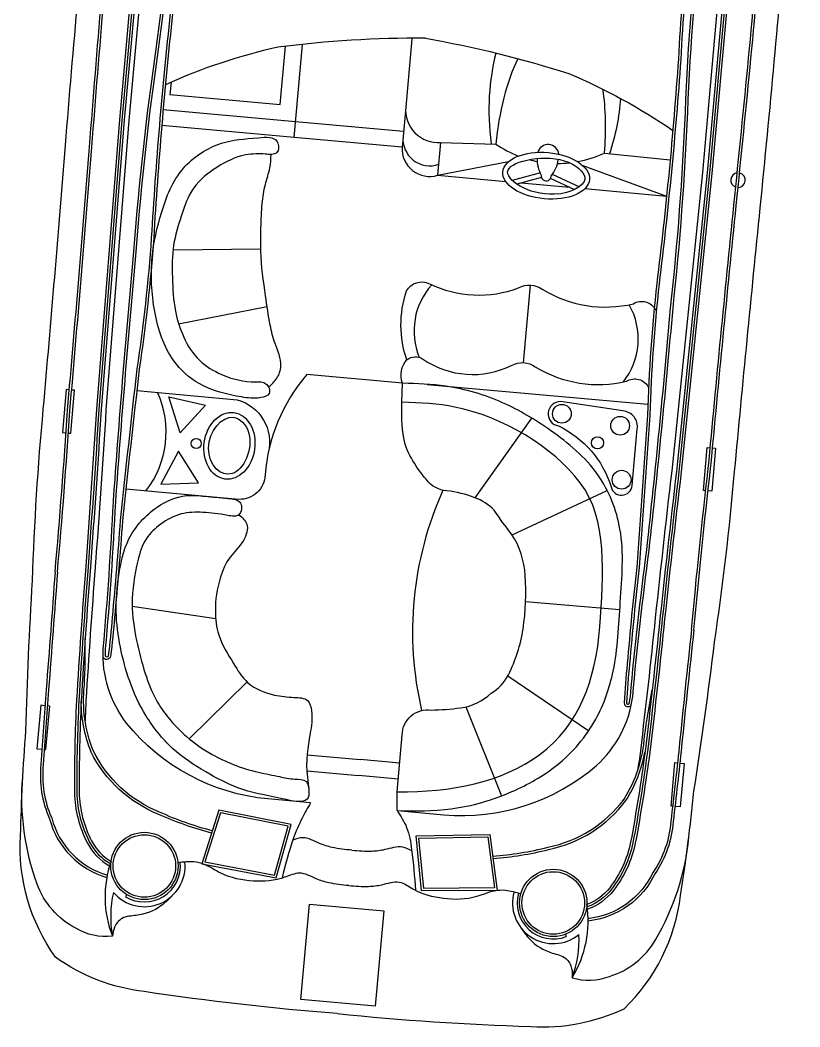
# Model space of a CAD drawing. Header units: metres. Extents: x 280204 to 282207, y 2050748 to 2054482.
# Drawn here: x 281572.55 to 281597.8, y 2051391.55 to 2051424.17 of the extents above; entities that cross this region are included whole.
import ezdxf

# ---------------------------------------------------------------- set-up
doc = ezdxf.new("R2010")
doc.units = ezdxf.units.M
doc.header["$MEASUREMENT"] = 0

msp = doc.modelspace()

# ---------------------------------------------------------------- linework, layer by layer
at = {"color": 32, "true_color": 0xcd6928}
for p, q in [((281581.469, 2051420.883), (281577.178, 2051421.271)), ((281581.423, 2051420.37), (281577.133, 2051420.758)), ((281586.165, 2051420.21), (281586.069, 2051419.145)), ((281586.069, 2051419.145), (281588.368, 2051419.59)), ((281590.773, 2051419.459), (281593.485, 2051418.474)), ((281586.069, 2051419.145), (281588.273, 2051418.946)), ((281589.399, 2051419.222), (281588.484, 2051418.982)), ((281589.438, 2051419.074), (281588.631, 2051418.862)), ((281589.783, 2051419.187), (281590.662, 2051418.777)), ((281588.777, 2051418.9), (281590.337, 2051418.759)), ((281589.718, 2051419.048), (281590.503, 2051418.682)), ((281590.841, 2051418.713), (281593.485, 2051418.474)), ((281577.498, 2051416.732), (281580.339, 2051416.764)), ((281588.854, 2051413.073), (281589.081, 2051415.585)), ((281577.68, 2051414.335), (281580.546, 2051414.896)), ((281585.731, 2051412.371), (281592.877, 2051411.725)), ((281587.281, 2051408.695), (281589.124, 2051411.272)), ((281588.481, 2051407.496), (281591.562, 2051408.934)), ((281576.178, 2051405.181), (281578.88, 2051404.78)), ((281588.92, 2051405.333), (281591.971, 2051405.077)), ((281588.344, 2051402.923), (281590.963, 2051401.145)), ((281578.025, 2051400.881), (281579.896, 2051402.725)), ((281586.985, 2051401.918), (281588.142, 2051399.035)), ((281581.84, 2051400.366), (281583.558, 2051400.211)), ((281584.841, 2051400.095), (281583.558, 2051400.211)), ((281581.832, 2051399.846), (281583.511, 2051399.694)), ((281584.797, 2051399.578), (281583.511, 2051399.694)), ((281576.003, 2051395.832), (281575.962, 2051395.766)), ((281590.206, 2051394.547), (281590.233, 2051394.476))]:
    msp.add_line(p, q, dxfattribs=at)
for points in [[(281582.814, 2051391.976, -0.01736), (281576.569, 2051392.691, -0.12634), (281573.695, 2051393.802, -0.172899), (281572.559, 2051397.74, -0.013884), (281572.736, 2051401.145, -0.008973), (281572.948, 2051406.01, -0.01509), (281573.298, 2051411.567, 0.002245), (281574.014, 2051420.121, -0.003342), (281574.853, 2051429.613, -0.016984), (281575.617, 2051435.947, -0.024546), (281576.577, 2051440.666, -0.067942), (281578.502, 2051446.535, -0.033948), (281580.534, 2051450.291, -0.022001), (281582.705, 2051453.61, -0.042872), (281585.327, 2051456.487, -0.059514), (281587.144, 2051457.816, -0.046364), (281588.152, 2051458.291, -0.104882), (281588.82, 2051458.407, -0.104882)], [(281582.814, 2051391.976, 0.01736), (281589.085, 2051391.56, 0.12634), (281592.112, 2051392.137, 0.172899), (281593.936, 2051395.807, 0.013884), (281594.372, 2051399.189, 0.008973), (281595.036, 2051404.012, 0.01509), (281595.688, 2051409.543, -0.002245), (281596.519, 2051418.086, 0.003342), (281597.396, 2051427.575, 0.016984), (281597.781, 2051433.943, 0.024546), (281597.682, 2051438.758, 0.067942), (281596.841, 2051444.877, 0.033948), (281595.516, 2051448.937, 0.022001), (281593.975, 2051452.591, 0.042872), (281591.912, 2051455.892, 0.059514), (281590.363, 2051457.525, 0.046364), (281589.457, 2051458.173, 0.104882), (281588.82, 2051458.407, 0.104882)], [(281573.677, 2051406.286, 0.006425), (281574.08, 2051411.522, 0.002217), (281574.794, 2051420.06, -0.003368), (281575.603, 2051429.628, -0.024633), (281576.255, 2051435.642, -0.015037), (281577.104, 2051439.553, -0.025439), (281577.679, 2051441.709, -0.013843), (281579.149, 2051446.115, -0.040266), (281581.171, 2051449.967, -0.016729), (281583.549, 2051453.267, -0.029739), (281586.477, 2051456.203, 0.01525), (281588.02, 2051457.395, -0.132389), (281588.336, 2051457.556, -0.028442), (281588.476, 2051457.586, -0.028442)], [(281573.753, 2051406.279, 0.006424), (281574.157, 2051411.516, 0.002217), (281574.87, 2051420.054, -0.003368), (281575.68, 2051429.622, -0.024633), (281576.33, 2051435.629, -0.015038), (281577.179, 2051439.535, -0.025461), (281577.753, 2051441.686, -0.013839), (281579.22, 2051446.087, -0.040238), (281581.235, 2051449.925, -0.016715), (281583.608, 2051453.218, -0.029693), (281586.525, 2051456.143, 0.015234), (281588.07, 2051457.337, -0.134036), (281588.354, 2051457.482, -0.024879), (281588.469, 2051457.507, -0.024879)], [(281594.293, 2051404.422, -0.006424), (281594.835, 2051409.647, -0.002217), (281595.664, 2051418.174, 0.003368), (281596.585, 2051427.732, 0.024633), (281597.022, 2051433.758, 0.015038), (281596.887, 2051437.753, 0.025461), (281596.709, 2051439.972, 0.013839), (281596.054, 2051444.564, 0.040238), (281594.761, 2051448.702, 0.016715), (281593.017, 2051452.367, 0.029693), (281590.672, 2051455.768, -0.015234), (281589.366, 2051457.219, 0.134036), (281589.113, 2051457.413, 0.024879), (281589.004, 2051457.459, 0.024879)], [(281594.369, 2051404.415, -0.006425), (281594.911, 2051409.639, -0.002217), (281595.74, 2051418.166, 0.003368), (281596.661, 2051427.724, 0.024633), (281597.099, 2051433.758, 0.015037), (281596.964, 2051437.757, 0.025439), (281596.785, 2051439.981, 0.013843), (281596.13, 2051444.579, 0.040266), (281594.832, 2051448.732, 0.016729), (281593.084, 2051452.405, 0.029739), (281590.73, 2051455.818, -0.01525), (281589.426, 2051457.268, 0.132389), (281589.144, 2051457.483, 0.028442), (281589.011, 2051457.538, 0.028442)], [(281577.247, 2051435.895), (281576.936, 2051433.649), (281576.646, 2051431.042), (281576.288, 2051426.786), (281575.76, 2051420.943), (281575.02, 2051411.564, -0.002601), (281574.672, 2051406.467, 0.004411), (281574.372, 2051402.133, 0.013009), (281574.304, 2051399.143, 0.113396), (281574.725, 2051397.503, 0.146005), (281575.443, 2051396.761, 1.595219)], [(281577.323, 2051435.885), (281577.012, 2051433.64), (281576.722, 2051431.035), (281576.365, 2051426.779), (281575.836, 2051420.937), (281575.097, 2051411.559, -0.002601), (281574.748, 2051406.461, 0.004411), (281574.449, 2051402.129, 0.013003), (281574.381, 2051399.144, 0.113337), (281574.793, 2051397.538, 0.144821), (281575.466, 2051396.837, 0.138987)], [(281577.399, 2051435.874), (281577.088, 2051433.63), (281576.799, 2051431.027), (281576.441, 2051426.773), (281575.913, 2051420.93), (281575.173, 2051411.553, -0.002601), (281574.825, 2051406.455, 0.00441), (281574.525, 2051402.124, 0.012997), (281574.458, 2051399.145, 0.113276), (281574.862, 2051397.573, 0.142458), (281575.491, 2051396.911, 0.142458)], [(281577.551, 2051435.853), (281577.241, 2051433.611), (281576.952, 2051431.013), (281576.594, 2051426.759), (281576.066, 2051420.918), (281575.327, 2051411.542, -0.002601), (281574.978, 2051406.443, 0.00441), (281574.679, 2051402.116, 0.002867), (281574.651, 2051401.461, 0.002867)], [(281596.014, 2051434.191), (281595.918, 2051431.928), (281595.735, 2051429.315), (281595.324, 2051425.065), (281594.796, 2051419.223), (281593.841, 2051409.865, 0.002601), (281593.27, 2051404.787, -0.00441), (281592.788, 2051400.473, -0.012997), (281592.32, 2051397.53, -0.113276), (281591.641, 2051396.056, -0.142458), (281590.902, 2051395.518, -0.142458)], [(281596.091, 2051434.188), (281595.994, 2051431.923), (281595.812, 2051429.309), (281595.4, 2051425.058), (281594.872, 2051419.216), (281593.918, 2051409.857, 0.002601), (281593.346, 2051404.779, -0.004411), (281592.864, 2051400.464, -0.013003), (281592.395, 2051397.515, -0.113337), (281591.701, 2051396.009, -0.144821), (281590.913, 2051395.44, -0.138987)], [(281596.167, 2051434.184), (281596.071, 2051431.919), (281595.888, 2051429.303), (281595.477, 2051425.051), (281594.949, 2051419.208), (281593.994, 2051409.849, 0.002601), (281593.422, 2051404.771, -0.004411), (281592.94, 2051400.454, -0.013009), (281592.471, 2051397.5, -0.113396), (281591.762, 2051395.963, -0.146005), (281590.923, 2051395.361, -1.595219)], [(281595.861, 2051434.197), (281595.764, 2051431.936), (281595.582, 2051429.328), (281595.171, 2051425.08), (281594.643, 2051419.238), (281593.689, 2051409.882, 0.002601), (281593.117, 2051404.803, -0.00441), (281592.635, 2051400.493, -0.002867), (281592.546, 2051399.843, -0.002867)], [(281581.952, 2051398.809), (281580.566, 2051398.934, -0.202722), (281575.992, 2051401.394, -0.178768), (281575.238, 2051403.801, 0.010028), (281575.566, 2051408.564, -0.005356), (281576.211, 2051416.416, -0.016605), (281576.883, 2051422.753, 0.018921), (281577.558, 2051429.33, -0.925873), (281577.817, 2051429.345, -0.041202), (281577.822, 2051428.164, -0.024461), (281577.487, 2051424.389, 0.012888), (281576.873, 2051417.112, -0.019359), (281576.405, 2051412.864, 0.002375), (281575.861, 2051407.949, -0.006386), (281575.603, 2051404.812, -0.013656), (281575.474, 2051403.557, -0.862706), (281575.234, 2051403.552, 0.648089)], [(281575.311, 2051403.561, -0.016488), (281575.315, 2051403.796, 0.010023), (281575.643, 2051408.56, -0.005356), (281576.287, 2051416.41, -0.016607), (281576.959, 2051422.742, 0.018921), (281577.635, 2051429.325, 0.01143), (281577.635, 2051429.328, -0.913283), (281577.74, 2051429.336, -0.041174), (281577.745, 2051428.169, -0.024478), (281577.411, 2051424.398, 0.012889), (281576.796, 2051417.117, -0.019362), (281576.329, 2051412.874, 0.002377), (281575.785, 2051407.955, -0.006391), (281575.527, 2051404.818, -0.013664), (281575.398, 2051403.567, 0.000701), (281575.398, 2051403.567, -0.819976), (281575.311, 2051403.561, -0.819976)], [(281584.754, 2051398.555), (281586.273, 2051398.418, 0.202722), (281591.213, 2051400.018, 0.178768), (281592.387, 2051402.25, -0.010028), (281592.919, 2051406.995, 0.005356), (281593.693, 2051414.835, 0.016605), (281594.168, 2051421.19, -0.018921), (281594.684, 2051427.781, 0.925873), (281594.432, 2051427.842, 0.041202), (281594.215, 2051426.682, 0.024461), (281593.867, 2051422.908, -0.012888), (281593.167, 2051415.639, 0.019359), (281592.864, 2051411.375, -0.002375), (281592.518, 2051406.443, 0.006386), (281592.209, 2051403.31, 0.013656), (281592.111, 2051402.053, 0.862706), (281592.347, 2051402.005, -0.648089)], [(281592.273, 2051402.027, 0.016488), (281592.311, 2051402.259, -0.010023), (281592.843, 2051407.005, 0.005356), (281593.616, 2051414.843, 0.016607), (281594.092, 2051421.193, -0.018921), (281594.608, 2051427.79, -0.01143), (281594.608, 2051427.793, 0.913283), (281594.506, 2051427.82, 0.041174), (281594.291, 2051426.673, 0.024478), (281593.944, 2051422.903, -0.012889), (281593.243, 2051415.63, 0.019362), (281592.941, 2051411.372, -0.002377), (281592.594, 2051406.435, 0.006391), (281592.286, 2051403.303, 0.013664), (281592.188, 2051402.049, -0.000701), (281592.188, 2051402.049, 0.819976), (281592.273, 2051402.027, 0.819976)], [(281585.672, 2051423.587, 0.033687), (281580.895, 2051423.295, 0.051879), (281577.252, 2051422.082, 1.92312)], [(281585.235, 2051423.568), (281585.035, 2051421.359, 0.462925), (281586.165, 2051420.21), (281587.957, 2051420.157)], [(281585.672, 2051423.587, -0.033687), (281590.319, 2051422.443, -0.051879), (281593.686, 2051420.597, -1.92312)], [(281585.035, 2051421.359), (281584.949, 2051420.4, 0.545737), (281586.101, 2051419.503, 0.282905)], [(281584.949, 2051420.4), (281584.917, 2051420.054, 0.516839), (281586.069, 2051419.145, 0.282905)], [(281585.069, 2051413.166, -0.164009), (281585.06, 2051415.396, -0.407559), (281585.802, 2051415.63, 0.20466), (281588.693, 2051415.498, -0.28657), (281589.458, 2051415.454, 0.198759), (281592.409, 2051414.981, -0.45148), (281593.127, 2051414.779, -1.463971)], [(281584.935, 2051412.408, -0.291269), (281585.08, 2051413.177, -0.299867), (281585.582, 2051413.197, 0.273478), (281588.466, 2051412.986, -0.28657), (281589.231, 2051412.942, 0.198759), (281592.182, 2051412.469, -0.45148), (281592.9, 2051412.267, -1.463971)], [(281584.935, 2051412.408), (281581.831, 2051412.688, 0.158322), (281580.479, 2051409.441, -0.417676), (281579.63, 2051408.644), (281575.971, 2051408.975)], [(281584.754, 2051398.555), (281584.762, 2051399.169), (281584.919, 2051401.014, -0.448043), (281585.862, 2051401.814, 0.025561), (281586.814, 2051401.886, 0.15676), (281587.802, 2051402.361, 0.144288), (281588.363, 2051402.959, 0.079427), (281588.835, 2051404.44, 0.054179), (281588.908, 2051406.182, 0.127294), (281588.466, 2051407.519, -0.025195), (281587.902, 2051408.292, 0.112656), (281587.274, 2051408.698, 0.061652), (281586.366, 2051408.922, -0.222278), (281585.696, 2051409.293, -0.049109), (281585.271, 2051409.895, -0.09997), (281584.97, 2051410.625, -0.045992), (281584.913, 2051411.794), (281584.935, 2051412.408)], [(281576.325, 2051412.167), (281579.58, 2051411.873, -0.406088), (281580.581, 2051410.149)], [(281573.677, 2051406.286, -0.002942), (281573.388, 2051402.48, 0.002013), (281573.22, 2051400.055, 0.130442), (281573.495, 2051398.293, 0.261246), (281575.357, 2051396.387, 0.209197)], [(281573.753, 2051406.281, -0.002941), (281573.465, 2051402.475, 0.002014), (281573.297, 2051400.048, 0.130992), (281573.568, 2051398.318, 0.261832), (281575.378, 2051396.461, 0.261832)], [(281594.293, 2051404.424, 0.002941), (281593.894, 2051400.627, -0.002014), (281593.624, 2051398.21, -0.130992), (281593.047, 2051396.557, -0.261832), (281590.933, 2051395.054, -0.261832)], [(281594.369, 2051404.415, 0.002942), (281593.97, 2051400.62, -0.002013), (281593.7, 2051398.203, -0.130442), (281593.114, 2051396.519, -0.261246), (281590.941, 2051394.978, -0.209197)], [(281578.77, 2051397.901, -0.043334), (281577.064, 2051398.506, -0.18333), (281574.919, 2051400.482, -0.123985), (281574.628, 2051402.613, 0.015377), (281574.655, 2051404.133)], [(281587.855, 2051397.08, 0.043334), (281589.641, 2051397.368, 0.18333), (281592.106, 2051398.928, 0.123985), (281592.774, 2051400.972, -0.015377), (281593.021, 2051402.472)], [(281578.746, 2051397.828, -0.043195), (281577.034, 2051398.435, -0.183415), (281574.849, 2051400.451, -0.094511), (281574.524, 2051402.097)], [(281587.864, 2051397.004, 0.043195), (281589.658, 2051397.294, 0.183415), (281592.169, 2051398.885, 0.094511), (281592.784, 2051400.446)], [(281575.534, 2051394.486, -0.164393), (281574.355, 2051394.743, -0.188684), (281573.098, 2051396.176, -0.10758), (281572.63, 2051399.641)], [(281590.426, 2051393.14, 0.164393), (281591.632, 2051393.181, 0.188684), (281593.125, 2051394.365, 0.10758), (281594.206, 2051397.69)]]:
    msp.add_lwpolyline(points, format="xyb", dxfattribs=at)
for points in [[(281577.434, 2051422.164), (281577.398, 2051421.766), (281580.969, 2051421.443), (281581.139, 2051423.326)], [(281584.917, 2051420.054), (281581.423, 2051420.37), (281581.696, 2051423.389)], [(281584.964, 2051420.567), (281581.469, 2051420.883)], [(281591.47, 2051419.864), (281593.6, 2051419.645)], [(281574.139, 2051412.193), (281574.04, 2051412.202), (281573.914, 2051410.809), (281574.032, 2051410.798)], [(281574.109, 2051410.791), (281574.186, 2051410.784), (281574.312, 2051412.177), (281574.215, 2051412.186)], [(281594.752, 2051408.925), (281594.675, 2051408.932), (281594.801, 2051410.325), (281594.897, 2051410.316)], [(281594.974, 2051410.309), (281595.073, 2051410.3), (281594.947, 2051408.907), (281594.829, 2051408.918)], [(281573.35, 2051401.957), (281573.213, 2051401.97), (281573.086, 2051400.561), (281573.253, 2051400.546)], [(281573.329, 2051400.539), (281573.381, 2051400.534), (281573.509, 2051401.943), (281573.427, 2051401.95)], [(281593.68, 2051398.699), (281593.628, 2051398.703), (281593.755, 2051400.112), (281593.837, 2051400.105)], [(281593.914, 2051400.098), (281594.051, 2051400.086), (281593.924, 2051398.677), (281593.756, 2051398.692)]]:
    msp.add_lwpolyline(points, dxfattribs=at)
for points in [[(281577.732, 2051410.799), (281577.364, 2051411.961), (281578.554, 2051411.699)], [(281577.678, 2051410.208), (281577.108, 2051409.131), (281578.326, 2051409.176)], [(281580.835, 2051396.378), (281581.324, 2051398.11), (281578.983, 2051398.574), (281578.432, 2051396.836)], [(281580.78, 2051396.466), (281581.228, 2051398.051), (281579.036, 2051398.486), (281578.531, 2051396.895)], [(281585.549, 2051395.952), (281585.379, 2051397.743), (281587.765, 2051397.78), (281587.996, 2051395.972)], [(281585.619, 2051396.029), (281585.463, 2051397.668), (281587.698, 2051397.703), (281587.909, 2051396.048)], [(281581.642, 2051392.432), (281581.921, 2051395.52), (281584.327, 2051395.303), (281584.048, 2051392.215)]]:
    msp.add_lwpolyline(points, close=True, dxfattribs=at)
msp.add_lwpolyline([(281590.044, 2051411.815, 0.917705), (281589.982, 2051411.023, -0.209704), (281591.688, 2051409.048, 0.850912), (281592.367, 2051409.089), (281592.533, 2051410.924, 0.435659), (281592.07, 2051411.51)], format="xyb", close=True, dxfattribs=at)
for centre, radius in [((281590.093, 2051411.417), 0.304), ((281591.98, 2051411.03), 0.304), ((281578.251, 2051410.454), 0.163), ((281591.246, 2051410.477), 0.197), ((281592.028, 2051409.28), 0.304), ((281576.571, 2051396.762), 1.09), ((281576.571, 2051396.762), 1.013), ((281589.813, 2051395.564), 1.09), ((281589.813, 2051395.564), 1.013)]:
    msp.add_circle(centre, radius, dxfattribs=at)
for centre, radius, start, end in [((281589.969, 2051423.079), 3.548, 235.4585, 248.8095), ((281589.646, 2051419.795), 0.347, 5.6358, 163.9813), ((281590.53, 2051419.7), 1.241, 170.9489, 171.2182), ((281588.756, 2051419.861), 1.241, 358.4487, 358.718), ((281589.969, 2051423.079), 3.548, 280.2677, 295.0235), ((281589.969, 2051423.079), 3.548, 254.7826, 259.0225), ((281590.53, 2051419.7), 1.241, 180.436, 206.4289), ((281588.756, 2051419.861), 1.241, 323.2381, 350.8782), ((281589.969, 2051423.079), 3.548, 269.736, 276.0753), ((281589.585, 2051419.133), 0.166, 174.8335, 354.8335), ((281595.797, 2051418.987), 0.237, 96.0555, 252.3046), ((281595.797, 2051418.987), 0.237, 270.9288, 77.4313), ((281587.546, 2051414.095), 2.243, 138.0335, 202.2377), ((281590.324, 2051413.843), 2.243, 321.4579, 29.6054), ((281574.151, 2051410.826), 3.124, 322.302, 24.1895), ((281596.422, 2051404.35), 11.166, 155.733, 193.2056), ((281578.813, 2051395.756), 3.517, 160.8291, 201.1648), ((281576.571, 2051396.762), 1.32, 220.6061, 5.5077), ((281576.571, 2051396.762), 1.167, 238.5578, 5.5077), ((281589.813, 2051395.564), 1.32, 164.1593, 309.0609), ((281578.995, 2051395.109), 3.517, 166.9589, 190.1914), ((281589.813, 2051395.564), 1.167, 164.1593, 291.1092), ((281587.427, 2051394.978), 3.517, 328.5022, 8.8378), ((281587.132, 2051394.373), 3.517, 339.4756, 2.7081)]:
    msp.add_arc(centre, radius, start, end, dxfattribs=at)
for start_param, end_param in [(0.830012, 1.576846), (4.712389, 5.232342)]:
    msp.add_ellipse((281589.715, 2051420.023), major_axis=(0.373, 4.126), ratio=0.425319, start_param=start_param, end_param=end_param, dxfattribs=at)
for centre, major_axis, ratio in [((281589.585, 2051419.133), (1.405, -0.127), 0.533092), ((281579.325, 2051410.379), (0.146, 1.076), 0.758117)]:
    msp.add_ellipse(centre, major_axis=major_axis, ratio=ratio, dxfattribs=at)
for points in [[(281587.952, 2051423.109), (281587.743, 2051422.241), (281587.652, 2051421.236), (281587.805, 2051420.17)], [(281591.996, 2051421.637), (281591.948, 2051421.053), (281591.833, 2051420.442), (281591.627, 2051419.825)]]:
    msp.add_open_spline(points, degree=3, dxfattribs=at)
for points in [[(281580.184, 2051419.839), (281580.482, 2051419.834), (281580.861, 2051419.881), (281580.871, 2051420.233), (281580.269, 2051420.364), (281579.064, 2051420.184), (281577.833, 2051419.372), (281577.124, 2051417.934), (281576.825, 2051416.492), (281576.907, 2051414.731), (281577.523, 2051413.137), (281578.342, 2051412.393), (281579.713, 2051411.961), (281580.344, 2051411.94), (281580.61, 2051412.079), (281580.509, 2051412.391), (281580.181, 2051412.452), (281579.074, 2051412.689), (281578.356, 2051413.152), (281577.845, 2051413.904), (281577.577, 2051414.743), (281577.478, 2051415.838), (281577.518, 2051416.884), (281577.765, 2051417.821), (281578.174, 2051418.744), (281578.921, 2051419.4), (281579.844, 2051419.806), (281580.184, 2051419.839)], [(281580.596, 2051412.273), (281580.858, 2051412.566), (281580.99, 2051412.967), (281580.802, 2051413.699), (281580.649, 2051414.285), (281580.497, 2051415.237), (281580.341, 2051416.681), (281580.347, 2051417.443), (281580.387, 2051418.234), (281580.489, 2051418.845), (281580.634, 2051419.388), (281580.679, 2051419.822)], [(281584.754, 2051398.555), (281586.505, 2051398.614), (281588.472, 2051399.17), (281589.93, 2051400.025), (281591.192, 2051401.519), (281591.755, 2051403.076), (281591.986, 2051405.311), (281591.975, 2051407.681), (281591.26, 2051409.438), (281589.727, 2051410.874), (281588.174, 2051411.776), (281586.335, 2051412.309), (281584.935, 2051412.408)], [(281579.633, 2051408.147), (281579.886, 2051407.843), (281579.778, 2051407.311), (281579.347, 2051406.768), (281579.026, 2051406.094), (281578.869, 2051405.025), (281578.979, 2051404.252), (281579.457, 2051403.325), (281579.922, 2051402.701), (281580.789, 2051402.302), (281581.423, 2051402.224), (281581.856, 2051402.125), (281581.986, 2051401.792), (281581.939, 2051401.053), (281581.851, 2051399.636), (281581.838, 2051398.924), (281581.048, 2051398.939), (281579.594, 2051399.298), (281578.558, 2051399.813), (281577.484, 2051400.573), (281576.619, 2051401.639), (281576.096, 2051402.746), (281575.795, 2051403.857), (281575.657, 2051404.994), (281575.745, 2051406.19), (281576.072, 2051407.365), (281576.464, 2051407.932), (281576.99, 2051408.393), (281577.93, 2051408.764), (281578.536, 2051408.743), (281579.281, 2051408.674), (281579.682, 2051408.518), (281579.633, 2051408.147), (281579.271, 2051408.123), (281578.464, 2051408.22), (281577.761, 2051408.171), (281577.1, 2051407.839), (281576.635, 2051407.375), (281576.36, 2051406.654), (281576.177, 2051405.254), (281576.316, 2051404.071), (281576.6, 2051403.002), (281576.962, 2051402.126), (281577.348, 2051401.565), (281577.939, 2051400.953), (281578.769, 2051400.376), (281579.442, 2051400.055), (281580.262, 2051399.8), (281580.951, 2051399.657), (281581.442, 2051399.576), (281581.81, 2051399.495), (281581.896, 2051399.278)], [(281581.952, 2051398.809), (281581.68, 2051398.314), (281581.394, 2051397.641), (281581.03, 2051396.365)], [(281584.754, 2051398.555), (281585.066, 2051398.008), (281585.226, 2051397.294), (281585.355, 2051395.974)], [(281583.189, 2051396.125), (281582.55, 2051396.216), (281582.137, 2051396.347), (281581.597, 2051396.529), (281581.122, 2051396.394), (281580.1, 2051396.274), (281579.042, 2051396.529), (281578.518, 2051396.807), (281578.171, 2051396.892), (281577.656, 2051396.864)], [(281583.189, 2051396.125), (281583.833, 2051396.1), (281584.263, 2051396.155), (281584.827, 2051396.237), (281585.27, 2051396.019), (281586.254, 2051395.717), (281587.34, 2051395.779), (281587.906, 2051395.958), (281588.263, 2051395.979), (281588.764, 2051395.86)], [(281577.474, 2051395.799), (281577.108, 2051395.467), (281576.309, 2051395.158), (281575.847, 2051395.064), (281575.603, 2051394.777), (281575.534, 2051394.486)], [(281588.752, 2051394.779), (281589.052, 2051394.387), (281589.783, 2051393.94), (281590.221, 2051393.764), (281590.409, 2051393.438), (281590.426, 2051393.14)]]:
    msp.add_spline(points, degree=3, dxfattribs=at)
for points, knots in [([(281590.836, 2051419.02), (281590.851, 2051419.179), (281590.675, 2051419.413), (281589.6, 2051419.866), (281588.466, 2051419.62), (281588.232, 2051419.01), (281589.002, 2051418.495), (281590.422, 2051418.552), (281590.818, 2051418.815), (281590.836, 2051419.02)], [0, 0, 0, 0, 1.031451, 1.031451, 2.992455, 2.992455, 4.95346, 4.95346, 6.283185, 6.283185, 6.283185, 6.283185]), ([(281584.762, 2051399.169), (281586.519, 2051399.147), (281588.126, 2051399.464), (281590.634, 2051401.292), (281591.198, 2051402.804), (281591.442, 2051406.212), (281591.585, 2051407.994), (281589.793, 2051410.365), (281588.191, 2051411.309), (281586.084, 2051411.748), (281585.523, 2051411.773), (281584.913, 2051411.794)], [0, 0, 0, 0, 0.0684102, 0.0684102, 0.1368204, 0.1368204, 0.2052306, 0.2052306, 0.2736407, 0.2736407, 0.2974604, 0.2974604, 0.2974604, 0.2974604]), ([(281579.45, 2051411.303), (281579.093, 2051411.351), (281578.652, 2051410.862), (281578.648, 2051409.745), (281579.045, 2051409.358), (281579.788, 2051409.594), (281580.098, 2051410.272), (281579.873, 2051411.078), (281579.666, 2051411.274), (281579.45, 2051411.303)], [0, 0, 0, 0, 1.743273, 1.743273, 3.486547, 3.486547, 5.22982, 5.22982, 6.283185, 6.283185, 6.283185, 6.283185]), ([(281583.292, 2051397.271), (281583.077, 2051397.294), (281582.717, 2051397.332), (281582.197, 2051397.49), (281581.777, 2051397.737), (281581.488, 2051397.64), (281581.381, 2051397.599)], [0, 0, 0, 0, 0.00840925, 0.01405459, 0.02148076, 0.02583256, 0.02583256, 0.02583256, 0.02583256]), ([(281583.292, 2051397.271), (281583.508, 2051397.255), (281583.869, 2051397.227), (281584.409, 2051397.29), (281584.867, 2051397.458), (281585.134, 2051397.311), (281585.232, 2051397.251)], [0, 0, 0, 0, 0.00840925, 0.01405459, 0.02148076, 0.02583256, 0.02583256, 0.02583256, 0.02583256])]:
    msp.add_open_spline(points, degree=3, knots=knots, dxfattribs=at)

doc.saveas('drawing.dxf')
